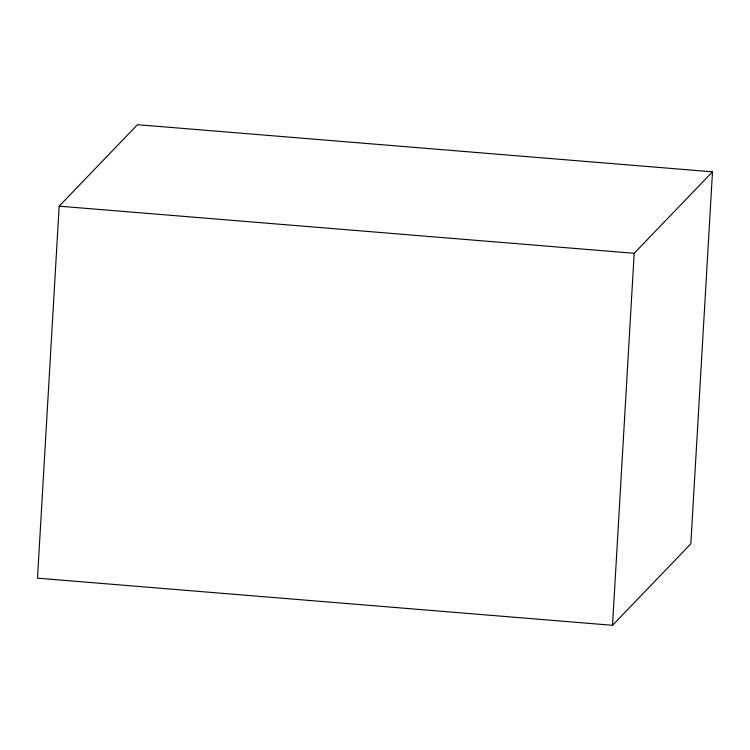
<?xml version="1.0" encoding="UTF-8"?>
<svg xmlns="http://www.w3.org/2000/svg" width="750" height="750" viewBox="0 0 750 750"><rect width="100%" height="100%" fill="white"/><g stroke="black" fill="none" stroke-linecap="round" stroke-linejoin="round"><path stroke-width="1.12" d="M59.166 206.166L37.5 578.175L612.525 625.303L690.834 543.834L712.5 171.825L137.475 124.697L59.166 206.166L634.181 253.294L712.5 171.825M612.525 625.303L634.181 253.294"/></g></svg>
